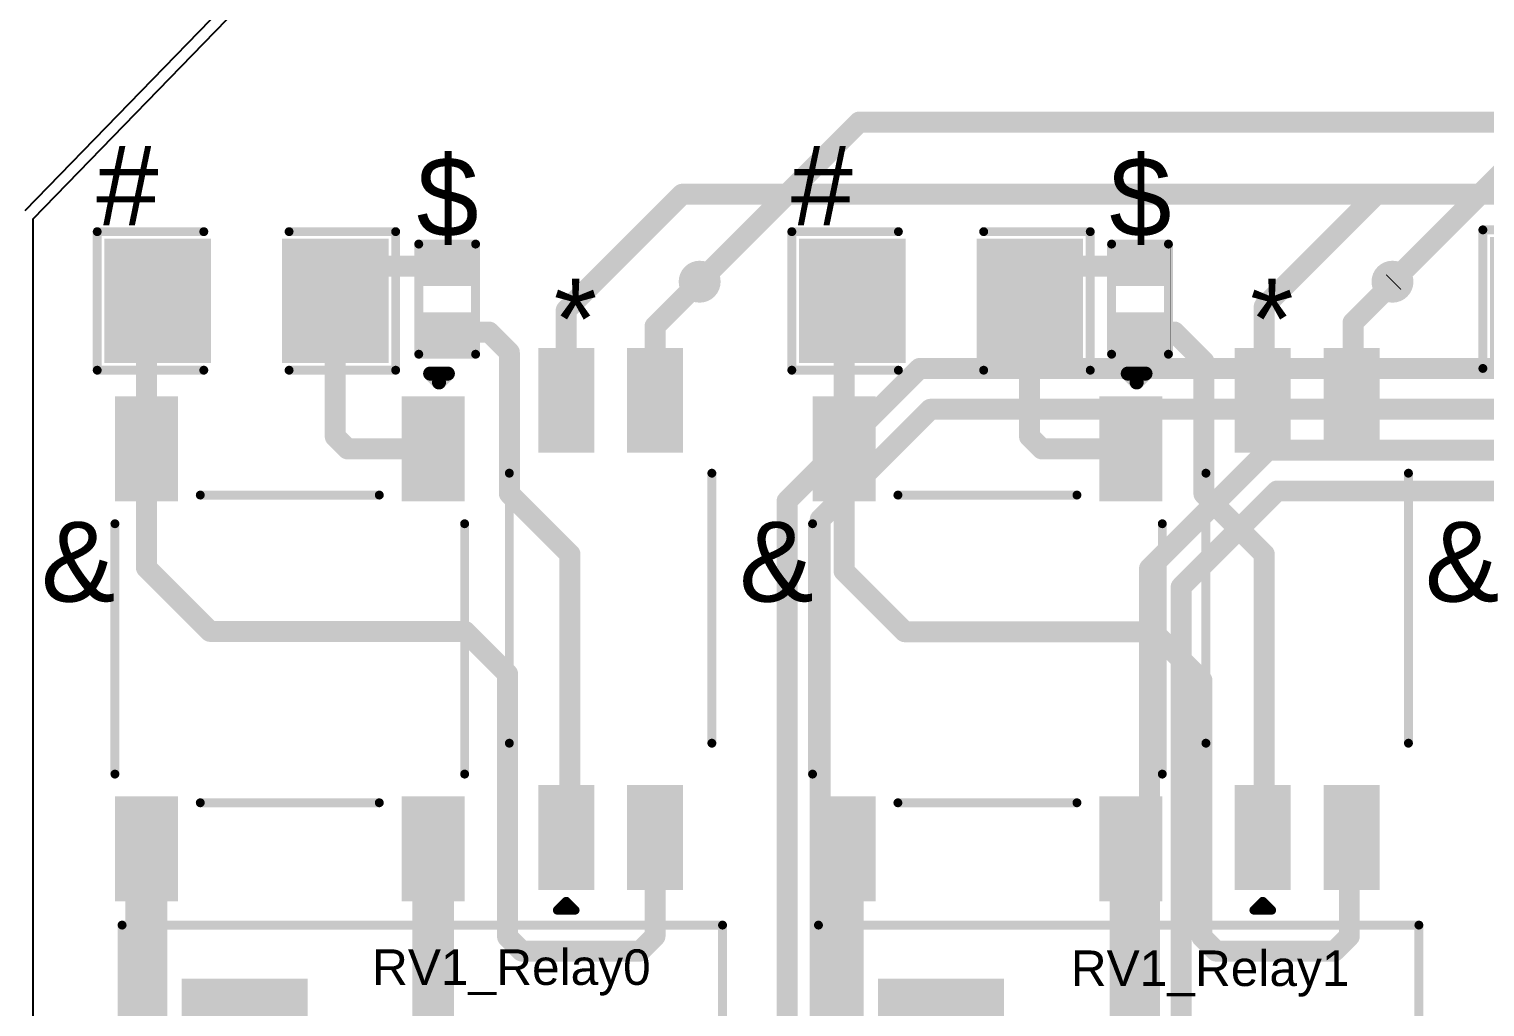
# Model space of a CAD drawing. Header units: millimetres. Extents: x -0.15 to 3.79, y -0.54 to 3.26.
# Drawn here: x 0.633 to 1.452, y 0.262 to 0.812 of the extents above; entities that cross this region are included whole.
import ezdxf

# ---------------------------------------------------------------- set-up
doc = ezdxf.new("R2010")
doc.units = ezdxf.units.MM
doc.header["$MEASUREMENT"] = 0
for name, color, linetype in [('BottomLayer', 5, 'Continuous'), ('BottomSolder', 6, 'Continuous'), ('MultiLayer', 9, 'Continuous'), ('PadHoleLayer', 156, 'Continuous'), ('TopLayer', 1, 'Continuous'), ('TopOverlay', 2, 'Continuous'), ('TopPaste', 8, 'Continuous'), ('TopSolder', 216, 'Continuous'), ('ViaHoleLayer', 16, 'Continuous')]:
    doc.layers.add(name, color=color, linetype=linetype)
doc.styles.add('Arial', font='', dxfattribs={"height": 0.2})
doc.styles.get('Arial').set_extended_font_data('Arial')

# ---------------------------------------------------------------- blocks, each defined once
blk = doc.blocks.new('ERZ_V07D680_10')
at = {"layer": 'BottomLayer'}
blk.add_hatch(color=5, dxfattribs=at).paths.add_polyline_path([(-0.13543, 0.0748), (-0.06457, 0.0748), (-0.06457, 0.00394), (-0.13543, 0.00394)])
h = blk.add_hatch(color=5, dxfattribs=at)
edge = h.paths.add_edge_path()
edge.add_arc((0.1, -0.03937), 0.03543, 0, 360)
at = {"layer": 'BottomSolder'}
h = blk.add_hatch(color=6, dxfattribs=at)
edge = h.paths.add_edge_path()
edge.add_arc((-0.1, 0.03937), 0.01575, 0, 360)
h = blk.add_hatch(color=6, dxfattribs=at)
edge = h.paths.add_edge_path()
edge.add_arc((0.1, -0.03937), 0.01575, 0, 360)
at = {"layer": 'MultiLayer'}
blk.add_hatch(color=9, dxfattribs=at).paths.add_polyline_path([(-0.13543, 0.0748), (-0.06457, 0.0748), (-0.06457, 0.00394), (-0.13543, 0.00394)])
h = blk.add_hatch(color=9, dxfattribs=at)
edge = h.paths.add_edge_path()
edge.add_arc((0.1, -0.03937), 0.03543, 0, 360)
at = {"layer": 'PadHoleLayer'}
h = blk.add_hatch(color=156, dxfattribs=at)
edge = h.paths.add_edge_path()
edge.add_arc((-0.1, 0.03937), 0.01575, 0, 360)
h = blk.add_hatch(color=156, dxfattribs=at)
edge = h.paths.add_edge_path()
edge.add_arc((0.1, -0.03937), 0.01575, 0, 360)
at = {"layer": 'TopLayer'}
blk.add_hatch(color=1, dxfattribs=at).paths.add_polyline_path([(-0.13543, 0.0748), (-0.06457, 0.0748), (-0.06457, 0.00394), (-0.13543, 0.00394)])
h = blk.add_hatch(color=1, dxfattribs=at)
edge = h.paths.add_edge_path()
edge.add_arc((0.1, -0.03937), 0.03543, 0, 360)
at = {"layer": 'TopSolder'}
h = blk.add_hatch(color=216, dxfattribs=at)
edge = h.paths.add_edge_path()
edge.add_arc((-0.1, 0.03937), 0.01575, 0, 360)
h = blk.add_hatch(color=216, dxfattribs=at)
edge = h.paths.add_edge_path()
edge.add_arc((0.1, -0.03937), 0.01575, 0, 360)
at = {"layer": 'TopOverlay', "const_width": 0.005}
for points in [[(-0.169, -0.104), (-0.169, 0.105)], [(-0.169, 0.105), (0.169, 0.105)], [(0.169, -0.104), (0.169, 0.105)], [(-0.169, -0.104), (0.169, -0.104)]]:
    blk.add_lwpolyline(points, dxfattribs=at)
at = {"layer": 'TopOverlay', "const_width": 0.0025}
for points in [[(-0.17025, 0.105, 1), (-0.16775, 0.105, 1)], [(-0.17025, 0.105, 1), (-0.16775, 0.105, 1)], [(0.16775, 0.105, 1), (0.17025, 0.105, 1)], [(0.16775, 0.105, 1), (0.17025, 0.105, 1)], [(-0.17025, -0.104, 1), (-0.16775, -0.104, 1)], [(-0.17025, -0.104, 1), (-0.16775, -0.104, 1)], [(0.16775, -0.104, 1), (0.17025, -0.104, 1)], [(0.16775, -0.104, 1), (0.17025, -0.104, 1)]]:
    blk.add_lwpolyline(points, format="xyb", close=True, dxfattribs=at)
blk = doc.blocks.new('ERZ_V07D680_11')
at = {"layer": 'BottomLayer'}
blk.add_hatch(color=5, dxfattribs=at).paths.add_polyline_path([(-0.13543, 0.0748), (-0.06457, 0.0748), (-0.06457, 0.00394), (-0.13543, 0.00394)])
h = blk.add_hatch(color=5, dxfattribs=at)
edge = h.paths.add_edge_path()
edge.add_arc((0.1, -0.03937), 0.03543, 0, 360)
at = {"layer": 'BottomSolder'}
h = blk.add_hatch(color=6, dxfattribs=at)
edge = h.paths.add_edge_path()
edge.add_arc((-0.1, 0.03937), 0.01575, 0, 360)
h = blk.add_hatch(color=6, dxfattribs=at)
edge = h.paths.add_edge_path()
edge.add_arc((0.1, -0.03937), 0.01575, 0, 360)
at = {"layer": 'MultiLayer'}
blk.add_hatch(color=9, dxfattribs=at).paths.add_polyline_path([(-0.13543, 0.0748), (-0.06457, 0.0748), (-0.06457, 0.00394), (-0.13543, 0.00394)])
h = blk.add_hatch(color=9, dxfattribs=at)
edge = h.paths.add_edge_path()
edge.add_arc((0.1, -0.03937), 0.03543, 0, 360)
at = {"layer": 'PadHoleLayer'}
h = blk.add_hatch(color=156, dxfattribs=at)
edge = h.paths.add_edge_path()
edge.add_arc((-0.1, 0.03937), 0.01575, 0, 360)
h = blk.add_hatch(color=156, dxfattribs=at)
edge = h.paths.add_edge_path()
edge.add_arc((0.1, -0.03937), 0.01575, 0, 360)
at = {"layer": 'TopLayer'}
blk.add_hatch(color=1, dxfattribs=at).paths.add_polyline_path([(-0.13543, 0.0748), (-0.06457, 0.0748), (-0.06457, 0.00394), (-0.13543, 0.00394)])
h = blk.add_hatch(color=1, dxfattribs=at)
edge = h.paths.add_edge_path()
edge.add_arc((0.1, -0.03937), 0.03543, 0, 360)
at = {"layer": 'TopSolder'}
h = blk.add_hatch(color=216, dxfattribs=at)
edge = h.paths.add_edge_path()
edge.add_arc((-0.1, 0.03937), 0.01575, 0, 360)
h = blk.add_hatch(color=216, dxfattribs=at)
edge = h.paths.add_edge_path()
edge.add_arc((0.1, -0.03937), 0.01575, 0, 360)
at = {"layer": 'TopOverlay', "const_width": 0.005}
for points in [[(-0.169, -0.104), (-0.169, 0.105)], [(-0.169, 0.105), (0.169, 0.105)], [(0.169, -0.104), (0.169, 0.105)], [(-0.169, -0.104), (0.169, -0.104)]]:
    blk.add_lwpolyline(points, dxfattribs=at)
at = {"layer": 'TopOverlay', "const_width": 0.0025}
for points in [[(-0.17025, 0.105, 1), (-0.16775, 0.105, 1)], [(-0.17025, 0.105, 1), (-0.16775, 0.105, 1)], [(0.16775, 0.105, 1), (0.17025, 0.105, 1)], [(0.16775, 0.105, 1), (0.17025, 0.105, 1)], [(-0.17025, -0.104, 1), (-0.16775, -0.104, 1)], [(-0.17025, -0.104, 1), (-0.16775, -0.104, 1)], [(0.16775, -0.104, 1), (0.17025, -0.104, 1)], [(0.16775, -0.104, 1), (0.17025, -0.104, 1)]]:
    blk.add_lwpolyline(points, format="xyb", close=True, dxfattribs=at)
blk = doc.blocks.new('C___1206_43')
at = {"layer": 'TopLayer'}
for points in [[(-0.08, 0.035), (-0.02, 0.035), (-0.02, -0.035), (-0.08, -0.035)], [(0.02, 0.035), (0.08, 0.035), (0.08, -0.035), (0.02, -0.035)]]:
    blk.add_hatch(color=1, dxfattribs=at).paths.add_polyline_path(points)
at = {"layer": 'TopPaste'}
for points in [[(-0.08, 0.035), (-0.02, 0.035), (-0.02, -0.035), (-0.08, -0.035)], [(0.02, 0.035), (0.08, 0.035), (0.08, -0.035), (0.02, -0.035)]]:
    blk.add_hatch(color=8, dxfattribs=at).paths.add_polyline_path(points)
at = {"layer": 'TopSolder'}
for points in [[(-0.08, 0.035), (-0.02, 0.035), (-0.02, -0.035), (-0.08, -0.035)], [(0.02, 0.035), (0.08, 0.035), (0.08, -0.035), (0.02, -0.035)]]:
    blk.add_hatch(color=216, dxfattribs=at).paths.add_polyline_path(points)
at = {"layer": 'TopOverlay', "const_width": 0.005}
for points in [[(-0.084, -0.039), (-0.084, 0.039)], [(-0.084, 0.039), (-0.024, 0.039)], [(0.024, 0.039), (0.084, 0.039)], [(0.084, -0.039), (0.084, 0.039)], [(-0.084, -0.039), (-0.024, -0.039)], [(0.024, -0.039), (0.084, -0.039)]]:
    blk.add_lwpolyline(points, dxfattribs=at)
at = {"layer": 'TopOverlay', "const_width": 0.0025}
for points in [[(-0.08525, 0.039, 1), (-0.08275, 0.039, 1)], [(-0.08525, 0.039, 1), (-0.08275, 0.039, 1)], [(-0.02525, 0.039, 1), (-0.02275, 0.039, 1)], [(0.02275, 0.039, 1), (0.02525, 0.039, 1)], [(0.08275, 0.039, 1), (0.08525, 0.039, 1)], [(0.08275, 0.039, 1), (0.08525, 0.039, 1)], [(-0.08525, -0.039, 1), (-0.08275, -0.039, 1)], [(-0.08525, -0.039, 1), (-0.08275, -0.039, 1)], [(-0.02525, -0.039, 1), (-0.02275, -0.039, 1)], [(0.02275, -0.039, 1), (0.02525, -0.039, 1)], [(0.08275, -0.039, 1), (0.08525, -0.039, 1)], [(0.08275, -0.039, 1), (0.08525, -0.039, 1)]]:
    blk.add_lwpolyline(points, format="xyb", close=True, dxfattribs=at)
blk = doc.blocks.new('C___1206_44')
at = {"layer": 'TopLayer'}
for points in [[(-0.08, 0.035), (-0.02, 0.035), (-0.02, -0.035), (-0.08, -0.035)], [(0.02, 0.035), (0.08, 0.035), (0.08, -0.035), (0.02, -0.035)]]:
    blk.add_hatch(color=1, dxfattribs=at).paths.add_polyline_path(points)
at = {"layer": 'TopPaste'}
for points in [[(-0.08, 0.035), (-0.02, 0.035), (-0.02, -0.035), (-0.08, -0.035)], [(0.02, 0.035), (0.08, 0.035), (0.08, -0.035), (0.02, -0.035)]]:
    blk.add_hatch(color=8, dxfattribs=at).paths.add_polyline_path(points)
at = {"layer": 'TopSolder'}
for points in [[(-0.08, 0.035), (-0.02, 0.035), (-0.02, -0.035), (-0.08, -0.035)], [(0.02, 0.035), (0.08, 0.035), (0.08, -0.035), (0.02, -0.035)]]:
    blk.add_hatch(color=216, dxfattribs=at).paths.add_polyline_path(points)
at = {"layer": 'TopOverlay', "const_width": 0.005}
for points in [[(-0.084, 0.039), (-0.024, 0.039)], [(-0.084, -0.039), (-0.084, 0.039)], [(0.024, 0.039), (0.084, 0.039)], [(0.084, -0.039), (0.084, 0.039)], [(-0.084, -0.039), (-0.024, -0.039)], [(0.024, -0.039), (0.084, -0.039)]]:
    blk.add_lwpolyline(points, dxfattribs=at)
at = {"layer": 'TopOverlay', "const_width": 0.0025}
for points in [[(-0.08525, 0.039, 1), (-0.08275, 0.039, 1)], [(-0.08525, 0.039, 1), (-0.08275, 0.039, 1)], [(-0.02525, 0.039, 1), (-0.02275, 0.039, 1)], [(0.02275, 0.039, 1), (0.02525, 0.039, 1)], [(0.08275, 0.039, 1), (0.08525, 0.039, 1)], [(0.08275, 0.039, 1), (0.08525, 0.039, 1)], [(-0.08525, -0.039, 1), (-0.08275, -0.039, 1)], [(-0.08525, -0.039, 1), (-0.08275, -0.039, 1)], [(-0.02525, -0.039, 1), (-0.02275, -0.039, 1)], [(0.02275, -0.039, 1), (0.02525, -0.039, 1)], [(0.08275, -0.039, 1), (0.08525, -0.039, 1)], [(0.08275, -0.039, 1), (0.08525, -0.039, 1)]]:
    blk.add_lwpolyline(points, format="xyb", close=True, dxfattribs=at)
blk = doc.blocks.new('C___1206_45')
at = {"layer": 'TopLayer'}
for points in [[(-0.08, 0.035), (-0.02, 0.035), (-0.02, -0.035), (-0.08, -0.035)], [(0.02, 0.035), (0.08, 0.035), (0.08, -0.035), (0.02, -0.035)]]:
    blk.add_hatch(color=1, dxfattribs=at).paths.add_polyline_path(points)
at = {"layer": 'TopPaste'}
for points in [[(-0.08, 0.035), (-0.02, 0.035), (-0.02, -0.035), (-0.08, -0.035)], [(0.02, 0.035), (0.08, 0.035), (0.08, -0.035), (0.02, -0.035)]]:
    blk.add_hatch(color=8, dxfattribs=at).paths.add_polyline_path(points)
at = {"layer": 'TopSolder'}
for points in [[(-0.08, 0.035), (-0.02, 0.035), (-0.02, -0.035), (-0.08, -0.035)], [(0.02, 0.035), (0.08, 0.035), (0.08, -0.035), (0.02, -0.035)]]:
    blk.add_hatch(color=216, dxfattribs=at).paths.add_polyline_path(points)
at = {"layer": 'TopOverlay', "const_width": 0.005}
for points in [[(-0.084, -0.039), (-0.084, 0.039)], [(-0.084, 0.039), (-0.024, 0.039)], [(0.024, 0.039), (0.084, 0.039)], [(0.084, -0.039), (0.084, 0.039)], [(-0.084, -0.039), (-0.024, -0.039)], [(0.024, -0.039), (0.084, -0.039)]]:
    blk.add_lwpolyline(points, dxfattribs=at)
at = {"layer": 'TopOverlay', "const_width": 0.0025}
for points in [[(-0.08525, 0.039, 1), (-0.08275, 0.039, 1)], [(-0.08525, 0.039, 1), (-0.08275, 0.039, 1)], [(-0.02525, 0.039, 1), (-0.02275, 0.039, 1)], [(0.02275, 0.039, 1), (0.02525, 0.039, 1)], [(0.08275, 0.039, 1), (0.08525, 0.039, 1)], [(0.08275, 0.039, 1), (0.08525, 0.039, 1)], [(-0.08525, -0.039, 1), (-0.08275, -0.039, 1)], [(-0.08525, -0.039, 1), (-0.08275, -0.039, 1)], [(-0.02525, -0.039, 1), (-0.02275, -0.039, 1)], [(0.02275, -0.039, 1), (0.02525, -0.039, 1)], [(0.08275, -0.039, 1), (0.08525, -0.039, 1)], [(0.08275, -0.039, 1), (0.08525, -0.039, 1)]]:
    blk.add_lwpolyline(points, format="xyb", close=True, dxfattribs=at)
blk = doc.blocks.new('SOP_4_1_27_________B____2_6___64')
at = {"layer": 'TopLayer'}
for points in [[(-0.15256, 0.04075), (-0.0935, 0.04075), (-0.0935, 0.00925), (-0.15256, 0.00925)], [(0.0935, 0.04075), (0.15256, 0.04075), (0.15256, 0.00925), (0.0935, 0.00925)], [(0.0935, 0.04075), (0.15256, 0.04075), (0.15256, 0.00925), (0.0935, 0.00925)], [(-0.15256, -0.00925), (-0.0935, -0.00925), (-0.0935, -0.04075), (-0.15256, -0.04075)], [(0.0935, -0.00925), (0.15256, -0.00925), (0.15256, -0.04075), (0.0935, -0.04075)]]:
    blk.add_hatch(color=1, dxfattribs=at).paths.add_polyline_path(points)
at = {"layer": 'TopPaste'}
for points in [[(-0.15256, 0.04075), (-0.0935, 0.04075), (-0.0935, 0.00925), (-0.15256, 0.00925)], [(0.0935, 0.04075), (0.15256, 0.04075), (0.15256, 0.00925), (0.0935, 0.00925)], [(0.0935, 0.04075), (0.15256, 0.04075), (0.15256, 0.00925), (0.0935, 0.00925)], [(-0.15256, -0.00925), (-0.0935, -0.00925), (-0.0935, -0.04075), (-0.15256, -0.04075)], [(0.0935, -0.00925), (0.15256, -0.00925), (0.15256, -0.04075), (0.0935, -0.04075)]]:
    blk.add_hatch(color=8, dxfattribs=at).paths.add_polyline_path(points)
at = {"layer": 'TopSolder'}
for points in [[(-0.15256, 0.04075), (-0.0935, 0.04075), (-0.0935, 0.00925), (-0.15256, 0.00925)], [(0.0935, 0.04075), (0.15256, 0.04075), (0.15256, 0.00925), (0.0935, 0.00925)], [(0.0935, 0.04075), (0.15256, 0.04075), (0.15256, 0.00925), (0.0935, 0.00925)], [(-0.15256, -0.00925), (-0.0935, -0.00925), (-0.0935, -0.04075), (-0.15256, -0.04075)], [(0.0935, -0.00925), (0.15256, -0.00925), (0.15256, -0.04075), (0.0935, -0.04075)]]:
    blk.add_hatch(color=216, dxfattribs=at).paths.add_polyline_path(points)
at = {"layer": 'TopOverlay', "const_width": 0.005}
for points in [[(-0.07, 0.057), (0.082, 0.057)], [(-0.164, 0.03), (-0.164, 0.02)], [(-0.164, 0.03), (-0.159, 0.025)], [(-0.159, 0.025), (-0.164, 0.02)], [(-0.07, -0.057), (0.082, -0.057)]]:
    blk.add_lwpolyline(points, dxfattribs=at)
at = {"layer": 'TopOverlay', "const_width": 0.0025}
for points in [[(-0.07125, 0.057, 1), (-0.06875, 0.057, 1)], [(0.08075, 0.057, 1), (0.08325, 0.057, 1)], [(-0.16525, 0.03, 1), (-0.16275, 0.03, 1)], [(-0.16525, 0.03, 1), (-0.16275, 0.03, 1)], [(-0.16025, 0.025, 1), (-0.15775, 0.025, 1)], [(-0.16025, 0.025, 1), (-0.15775, 0.025, 1)], [(-0.16525, 0.02, 1), (-0.16275, 0.02, 1)], [(-0.16525, 0.02, 1), (-0.16275, 0.02, 1)], [(-0.07125, -0.057, 1), (-0.06875, -0.057, 1)], [(0.08075, -0.057, 1), (0.08325, -0.057, 1)]]:
    blk.add_lwpolyline(points, format="xyb", close=True, dxfattribs=at)
blk = doc.blocks.new('SOP_4_1_27_________B____2_6___65')
at = {"layer": 'TopLayer'}
for points in [[(-0.15256, 0.04075), (-0.0935, 0.04075), (-0.0935, 0.00925), (-0.15256, 0.00925)], [(0.0935, 0.04075), (0.15256, 0.04075), (0.15256, 0.00925), (0.0935, 0.00925)], [(0.0935, 0.04075), (0.15256, 0.04075), (0.15256, 0.00925), (0.0935, 0.00925)], [(-0.15256, -0.00925), (-0.0935, -0.00925), (-0.0935, -0.04075), (-0.15256, -0.04075)], [(0.0935, -0.00925), (0.15256, -0.00925), (0.15256, -0.04075), (0.0935, -0.04075)]]:
    blk.add_hatch(color=1, dxfattribs=at).paths.add_polyline_path(points)
at = {"layer": 'TopPaste'}
for points in [[(-0.15256, 0.04075), (-0.0935, 0.04075), (-0.0935, 0.00925), (-0.15256, 0.00925)], [(0.0935, 0.04075), (0.15256, 0.04075), (0.15256, 0.00925), (0.0935, 0.00925)], [(0.0935, 0.04075), (0.15256, 0.04075), (0.15256, 0.00925), (0.0935, 0.00925)], [(-0.15256, -0.00925), (-0.0935, -0.00925), (-0.0935, -0.04075), (-0.15256, -0.04075)], [(0.0935, -0.00925), (0.15256, -0.00925), (0.15256, -0.04075), (0.0935, -0.04075)]]:
    blk.add_hatch(color=8, dxfattribs=at).paths.add_polyline_path(points)
at = {"layer": 'TopSolder'}
for points in [[(-0.15256, 0.04075), (-0.0935, 0.04075), (-0.0935, 0.00925), (-0.15256, 0.00925)], [(0.0935, 0.04075), (0.15256, 0.04075), (0.15256, 0.00925), (0.0935, 0.00925)], [(0.0935, 0.04075), (0.15256, 0.04075), (0.15256, 0.00925), (0.0935, 0.00925)], [(-0.15256, -0.00925), (-0.0935, -0.00925), (-0.0935, -0.04075), (-0.15256, -0.04075)], [(0.0935, -0.00925), (0.15256, -0.00925), (0.15256, -0.04075), (0.0935, -0.04075)]]:
    blk.add_hatch(color=216, dxfattribs=at).paths.add_polyline_path(points)
at = {"layer": 'TopOverlay', "const_width": 0.005}
for points in [[(-0.07, 0.057), (0.082, 0.057)], [(-0.164, 0.03), (-0.159, 0.025)], [(-0.164, 0.03), (-0.164, 0.02)], [(-0.159, 0.025), (-0.164, 0.02)], [(-0.07, -0.057), (0.082, -0.057)]]:
    blk.add_lwpolyline(points, dxfattribs=at)
at = {"layer": 'TopOverlay', "const_width": 0.0025}
for points in [[(-0.07125, 0.057, 1), (-0.06875, 0.057, 1)], [(0.08075, 0.057, 1), (0.08325, 0.057, 1)], [(-0.16525, 0.03, 1), (-0.16275, 0.03, 1)], [(-0.16525, 0.03, 1), (-0.16275, 0.03, 1)], [(-0.16025, 0.025, 1), (-0.15775, 0.025, 1)], [(-0.16025, 0.025, 1), (-0.15775, 0.025, 1)], [(-0.16525, 0.02, 1), (-0.16275, 0.02, 1)], [(-0.16525, 0.02, 1), (-0.16275, 0.02, 1)], [(-0.07125, -0.057, 1), (-0.06875, -0.057, 1)], [(0.08075, -0.057, 1), (0.08325, -0.057, 1)]]:
    blk.add_lwpolyline(points, format="xyb", close=True, dxfattribs=at)
blk = doc.blocks.new('R___0402_102')
at = {"layer": 'TopLayer'}
for points in [[(-0.0275, -0.0125), (-0.0275, 0.0125), (-0.0095, 0.0125), (-0.0095, -0.0125)], [(0.0095, -0.0125), (0.0095, 0.0125), (0.0275, 0.0125), (0.0275, -0.0125)]]:
    blk.add_hatch(color=1, dxfattribs=at).paths.add_polyline_path(points)
at = {"layer": 'TopPaste'}
for points in [[(-0.0275, -0.0125), (-0.0275, 0.0125), (-0.0095, 0.0125), (-0.0095, -0.0125)], [(0.0095, -0.0125), (0.0095, 0.0125), (0.0275, 0.0125), (0.0275, -0.0125)]]:
    blk.add_hatch(color=8, dxfattribs=at).paths.add_polyline_path(points)
at = {"layer": 'TopSolder'}
for points in [[(-0.02967, -0.01467), (-0.02967, 0.01467), (-0.00733, 0.01467), (-0.00733, -0.01467)], [(0.00733, -0.01467), (0.00733, 0.01467), (0.02967, 0.01467), (0.02967, -0.01467)]]:
    blk.add_hatch(color=216, dxfattribs=at).paths.add_polyline_path(points)
at = {"layer": 'TopOverlay'}
for points, const_width in [([(-0.031, 0.016), (0.031, 0.016)], 0.005), ([(-0.031, 0.016), (-0.031, -0.016)], 0.005), ([(0.031, 0.016), (0.031, -0.016)], 0.005), ([(-0.031, -0.016), (0.031, -0.016)], 0.005), ([(-0.032, -0.017), (0.032, -0.017)], 0.000127)]:
    blk.add_lwpolyline(points, dxfattribs=dict(at, const_width=const_width))
for points, const_width in [([(-0.03225, 0.016, 1), (-0.02975, 0.016, 1)], 0.0025), ([(-0.03225, 0.016, 1), (-0.02975, 0.016, 1)], 0.0025), ([(0.02975, 0.016, 1), (0.03225, 0.016, 1)], 0.0025), ([(0.02975, 0.016, 1), (0.03225, 0.016, 1)], 0.0025), ([(-0.03225, -0.016, 1), (-0.02975, -0.016, 1)], 0.0025), ([(-0.03225, -0.016, 1), (-0.02975, -0.016, 1)], 0.0025), ([(0.02975, -0.016, 1), (0.03225, -0.016, 1)], 0.0025), ([(0.02975, -0.016, 1), (0.03225, -0.016, 1)], 0.0025), ([(-0.03203, -0.017, 1), (-0.03197, -0.017, 1)], 0.0000635), ([(0.03197, -0.017, 1), (0.03203, -0.017, 1)], 0.0000635)]:
    blk.add_lwpolyline(points, format="xyb", close=True, dxfattribs=dict(at, const_width=const_width))
blk = doc.blocks.new('R___0402_103')
at = {"layer": 'TopLayer'}
for points in [[(-0.0275, -0.0125), (-0.0275, 0.0125), (-0.0095, 0.0125), (-0.0095, -0.0125)], [(0.0095, -0.0125), (0.0095, 0.0125), (0.0275, 0.0125), (0.0275, -0.0125)]]:
    blk.add_hatch(color=1, dxfattribs=at).paths.add_polyline_path(points)
at = {"layer": 'TopPaste'}
for points in [[(-0.0275, -0.0125), (-0.0275, 0.0125), (-0.0095, 0.0125), (-0.0095, -0.0125)], [(0.0095, -0.0125), (0.0095, 0.0125), (0.0275, 0.0125), (0.0275, -0.0125)]]:
    blk.add_hatch(color=8, dxfattribs=at).paths.add_polyline_path(points)
at = {"layer": 'TopSolder'}
for points in [[(-0.02967, -0.01467), (-0.02967, 0.01467), (-0.00733, 0.01467), (-0.00733, -0.01467)], [(0.00733, -0.01467), (0.00733, 0.01467), (0.02967, 0.01467), (0.02967, -0.01467)]]:
    blk.add_hatch(color=216, dxfattribs=at).paths.add_polyline_path(points)
at = {"layer": 'TopOverlay'}
for points, const_width in [([(-0.031, 0.016), (-0.031, -0.016)], 0.005), ([(-0.031, 0.016), (0.031, 0.016)], 0.005), ([(0.031, 0.016), (0.031, -0.016)], 0.005), ([(-0.031, -0.016), (0.031, -0.016)], 0.005), ([(-0.032, -0.017), (0.032, -0.017)], 0.000127)]:
    blk.add_lwpolyline(points, dxfattribs=dict(at, const_width=const_width))
for points, const_width in [([(-0.03225, 0.016, 1), (-0.02975, 0.016, 1)], 0.0025), ([(-0.03225, 0.016, 1), (-0.02975, 0.016, 1)], 0.0025), ([(0.02975, 0.016, 1), (0.03225, 0.016, 1)], 0.0025), ([(0.02975, 0.016, 1), (0.03225, 0.016, 1)], 0.0025), ([(-0.03225, -0.016, 1), (-0.02975, -0.016, 1)], 0.0025), ([(-0.03225, -0.016, 1), (-0.02975, -0.016, 1)], 0.0025), ([(0.02975, -0.016, 1), (0.03225, -0.016, 1)], 0.0025), ([(0.02975, -0.016, 1), (0.03225, -0.016, 1)], 0.0025), ([(-0.03203, -0.017, 1), (-0.03197, -0.017, 1)], 0.0000635), ([(0.03197, -0.017, 1), (0.03203, -0.017, 1)], 0.0000635)]:
    blk.add_lwpolyline(points, format="xyb", close=True, dxfattribs=dict(at, const_width=const_width))
blk = doc.blocks.new('ABS_186')
at = {"layer": 'TopLayer'}
for points in [[(-0.14213, 0.09843), (-0.08307, 0.09843), (-0.08307, 0.06299), (-0.14213, 0.06299)], [(0.08307, 0.09843), (0.14213, 0.09843), (0.14213, 0.06299), (0.08307, 0.06299)], [(-0.14213, -0.06299), (-0.08307, -0.06299), (-0.08307, -0.09843), (-0.14213, -0.09843)], [(0.08307, -0.06299), (0.14213, -0.06299), (0.14213, -0.09843), (0.08307, -0.09843)]]:
    blk.add_hatch(color=1, dxfattribs=at).paths.add_polyline_path(points)
at = {"layer": 'TopPaste'}
for points in [[(-0.14213, 0.09843), (-0.08307, 0.09843), (-0.08307, 0.06299), (-0.14213, 0.06299)], [(0.08307, 0.09843), (0.14213, 0.09843), (0.14213, 0.06299), (0.08307, 0.06299)], [(-0.14213, -0.06299), (-0.08307, -0.06299), (-0.08307, -0.09843), (-0.14213, -0.09843)], [(0.08307, -0.06299), (0.14213, -0.06299), (0.14213, -0.09843), (0.08307, -0.09843)]]:
    blk.add_hatch(color=8, dxfattribs=at).paths.add_polyline_path(points)
at = {"layer": 'TopSolder'}
for points in [[(-0.14213, 0.09843), (-0.08307, 0.09843), (-0.08307, 0.06299), (-0.14213, 0.06299)], [(0.08307, 0.09843), (0.14213, 0.09843), (0.14213, 0.06299), (0.08307, 0.06299)], [(-0.14213, -0.06299), (-0.08307, -0.06299), (-0.08307, -0.09843), (-0.14213, -0.09843)], [(0.08307, -0.06299), (0.14213, -0.06299), (0.14213, -0.09843), (0.08307, -0.09843)]]:
    blk.add_hatch(color=216, dxfattribs=at).paths.add_polyline_path(points)
at = {"layer": 'TopOverlay'}
for points, const_width in [([(0.07047, 0.09843), (-0.07047, 0.09843)], 0.005), ([(-0.15, 0.084), (-0.155, 0.089)], 0.00787), ([(-0.155, 0.079), (-0.155, 0.089)], 0.00787), ([(-0.155, 0.079), (-0.15, 0.084)], 0.00787), ([(-0.08661, -0.05039), (-0.08661, 0.05039)], 0.005), ([(0.08661, -0.05039), (0.08661, 0.05039)], 0.005), ([(0.07047, -0.09843), (-0.07047, -0.09843)], 0.005)]:
    blk.add_lwpolyline(points, dxfattribs=dict(at, const_width=const_width))
for points, const_width in [([(-0.07172, 0.09843, 1), (-0.06922, 0.09843, 1)], 0.0025), ([(0.06922, 0.09843, 1), (0.07172, 0.09843, 1)], 0.0025), ([(-0.15697, 0.089, 1), (-0.15303, 0.089, 1)], 0.00394), ([(-0.15697, 0.089, 1), (-0.15303, 0.089, 1)], 0.00394), ([(-0.15697, 0.079, 1), (-0.15303, 0.079, 1)], 0.00394), ([(-0.15697, 0.079, 1), (-0.15303, 0.079, 1)], 0.00394), ([(-0.15197, 0.084, 1), (-0.14803, 0.084, 1)], 0.00394), ([(-0.15197, 0.084, 1), (-0.14803, 0.084, 1)], 0.00394), ([(-0.08786, 0.05039, 1), (-0.08536, 0.05039, 1)], 0.0025), ([(0.08536, 0.05039, 1), (0.08786, 0.05039, 1)], 0.0025), ([(-0.08786, -0.05039, 1), (-0.08536, -0.05039, 1)], 0.0025), ([(0.08536, -0.05039, 1), (0.08786, -0.05039, 1)], 0.0025), ([(-0.07172, -0.09843, 1), (-0.06922, -0.09843, 1)], 0.0025), ([(0.06922, -0.09843, 1), (0.07172, -0.09843, 1)], 0.0025)]:
    blk.add_lwpolyline(points, format="xyb", close=True, dxfattribs=dict(at, const_width=const_width))
blk = doc.blocks.new('ABS_187')
at = {"layer": 'TopLayer'}
for points in [[(-0.14213, 0.09843), (-0.08307, 0.09843), (-0.08307, 0.06299), (-0.14213, 0.06299)], [(0.08307, 0.09843), (0.14213, 0.09843), (0.14213, 0.06299), (0.08307, 0.06299)], [(-0.14213, -0.06299), (-0.08307, -0.06299), (-0.08307, -0.09843), (-0.14213, -0.09843)], [(0.08307, -0.06299), (0.14213, -0.06299), (0.14213, -0.09843), (0.08307, -0.09843)]]:
    blk.add_hatch(color=1, dxfattribs=at).paths.add_polyline_path(points)
at = {"layer": 'TopPaste'}
for points in [[(-0.14213, 0.09843), (-0.08307, 0.09843), (-0.08307, 0.06299), (-0.14213, 0.06299)], [(0.08307, 0.09843), (0.14213, 0.09843), (0.14213, 0.06299), (0.08307, 0.06299)], [(-0.14213, -0.06299), (-0.08307, -0.06299), (-0.08307, -0.09843), (-0.14213, -0.09843)], [(0.08307, -0.06299), (0.14213, -0.06299), (0.14213, -0.09843), (0.08307, -0.09843)]]:
    blk.add_hatch(color=8, dxfattribs=at).paths.add_polyline_path(points)
at = {"layer": 'TopSolder'}
for points in [[(-0.14213, 0.09843), (-0.08307, 0.09843), (-0.08307, 0.06299), (-0.14213, 0.06299)], [(0.08307, 0.09843), (0.14213, 0.09843), (0.14213, 0.06299), (0.08307, 0.06299)], [(-0.14213, -0.06299), (-0.08307, -0.06299), (-0.08307, -0.09843), (-0.14213, -0.09843)], [(0.08307, -0.06299), (0.14213, -0.06299), (0.14213, -0.09843), (0.08307, -0.09843)]]:
    blk.add_hatch(color=216, dxfattribs=at).paths.add_polyline_path(points)
at = {"layer": 'TopOverlay'}
for points, const_width in [([(0.07047, 0.09843), (-0.07047, 0.09843)], 0.005), ([(-0.15, 0.084), (-0.155, 0.089)], 0.00787), ([(-0.155, 0.079), (-0.155, 0.089)], 0.00787), ([(-0.155, 0.079), (-0.15, 0.084)], 0.00787), ([(-0.08661, -0.05039), (-0.08661, 0.05039)], 0.005), ([(0.08661, -0.05039), (0.08661, 0.05039)], 0.005), ([(0.07047, -0.09843), (-0.07047, -0.09843)], 0.005)]:
    blk.add_lwpolyline(points, dxfattribs=dict(at, const_width=const_width))
for points, const_width in [([(-0.07172, 0.09843, 1), (-0.06922, 0.09843, 1)], 0.0025), ([(0.06922, 0.09843, 1), (0.07172, 0.09843, 1)], 0.0025), ([(-0.15697, 0.089, 1), (-0.15303, 0.089, 1)], 0.00394), ([(-0.15697, 0.089, 1), (-0.15303, 0.089, 1)], 0.00394), ([(-0.15697, 0.079, 1), (-0.15303, 0.079, 1)], 0.00394), ([(-0.15697, 0.079, 1), (-0.15303, 0.079, 1)], 0.00394), ([(-0.15197, 0.084, 1), (-0.14803, 0.084, 1)], 0.00394), ([(-0.15197, 0.084, 1), (-0.14803, 0.084, 1)], 0.00394), ([(-0.08786, 0.05039, 1), (-0.08536, 0.05039, 1)], 0.0025), ([(0.08536, 0.05039, 1), (0.08786, 0.05039, 1)], 0.0025), ([(-0.08786, -0.05039, 1), (-0.08536, -0.05039, 1)], 0.0025), ([(0.08536, -0.05039, 1), (0.08786, -0.05039, 1)], 0.0025), ([(-0.07172, -0.09843, 1), (-0.06922, -0.09843, 1)], 0.0025), ([(0.06922, -0.09843, 1), (0.07172, -0.09843, 1)], 0.0025)]:
    blk.add_lwpolyline(points, format="xyb", close=True, dxfattribs=dict(at, const_width=const_width))

msp = doc.modelspace()

# ---------------------------------------------------------------- hatches: boundary and pattern name
at = {"layer": 'BottomLayer'}
h = msp.add_hatch(color=5, dxfattribs=at)
edge = h.paths.add_edge_path()
edge.add_arc((1.01012, 0.66983), 0.01181, 0, 360)
h = msp.add_hatch(color=5, dxfattribs=at)
edge = h.paths.add_edge_path()
edge.add_arc((1.40012, 0.66983), 0.01181, 0, 360)
at = {"layer": 'BottomSolder'}
h = msp.add_hatch(color=6, dxfattribs=at)
edge = h.paths.add_edge_path()
edge.add_arc((1.01012, 0.66983), 0.00591, 0, 360)
h = msp.add_hatch(color=6, dxfattribs=at)
edge = h.paths.add_edge_path()
edge.add_arc((1.40012, 0.66983), 0.00591, 0, 360)
at = {"layer": 'TopLayer'}
h = msp.add_hatch(color=1, dxfattribs=at)
edge = h.paths.add_edge_path()
edge.add_arc((1.01012, 0.66983), 0.01181, 0, 360)
h = msp.add_hatch(color=1, dxfattribs=at)
edge = h.paths.add_edge_path()
edge.add_arc((1.40012, 0.66983), 0.01181, 0, 360)
at = {"layer": 'TopSolder'}
h = msp.add_hatch(color=216, dxfattribs=at)
edge = h.paths.add_edge_path()
edge.add_arc((1.01012, 0.66983), 0.00591, 0, 360)
h = msp.add_hatch(color=216, dxfattribs=at)
edge = h.paths.add_edge_path()
edge.add_arc((1.40012, 0.66983), 0.00591, 0, 360)
at = {"layer": 'ViaHoleLayer'}
h = msp.add_hatch(color=16, dxfattribs=at)
edge = h.paths.add_edge_path()
edge.add_arc((1.01012, 0.66983), 0.00591, 0, 360)
h = msp.add_hatch(color=16, dxfattribs=at)
edge = h.paths.add_edge_path()
edge.add_arc((1.40012, 0.66983), 0.00591, 0, 360)

# ---------------------------------------------------------------- linework, layer by layer
at = {"layer": 'BottomLayer'}
for p, q in [((0.7918, 0.87608), (0.63034, 0.70972)), ((0.635, 0.7052), (0.79829, 0.87345)), ((0.635, -0.52265), (0.635, 0.7052))]:
    msp.add_line(p, q, dxfattribs=at)
at = {"layer": 'BottomLayer', "const_width": 0.01181}
for points in [[(1.01012, 0.66983), (1.1, 0.75971)], [(1.1, 0.75971), (2.51071, 0.75971)], [(1.40012, 0.66983), (1.46965, 0.73935)], [(1.05933, 0.54633), (1.134, 0.621)], [(1.134, 0.621), (2.576, 0.621)], [(1.078, 0.536), (1.14, 0.598)], [(1.14, 0.598), (2.591, 0.598)], [(1.26336, 0.50836), (1.33, 0.575)], [(1.33, 0.575), (2.629, 0.575)], [(1.28117, 0.49797), (1.3352, 0.552)], [(1.3352, 0.552), (2.643, 0.552)], [(1.05933, 0.19533), (1.05933, 0.54633)], [(1.078, 0.186), (1.078, 0.536)], [(1.26336, 0.03925), (1.26336, 0.50836)], [(1.28117, 0.04083), (1.28117, 0.49797)]]:
    msp.add_lwpolyline(points, dxfattribs=at)
at = {"layer": 'BottomLayer', "const_width": 0.00591}
for points in [[(1.09705, 0.75971, 1), (1.10295, 0.75971, 1)], [(1.09705, 0.75971, 1), (1.10295, 0.75971, 1)], [(1.00717, 0.66983, 1), (1.01307, 0.66983, 1)], [(1.39717, 0.66983, 1), (1.40307, 0.66983, 1)], [(1.13105, 0.621, 1), (1.13695, 0.621, 1)], [(1.13105, 0.621, 1), (1.13695, 0.621, 1)], [(1.13705, 0.598, 1), (1.14295, 0.598, 1)], [(1.13705, 0.598, 1), (1.14295, 0.598, 1)], [(1.32705, 0.575, 1), (1.33295, 0.575, 1)], [(1.32705, 0.575, 1), (1.33295, 0.575, 1)], [(1.33225, 0.552, 1), (1.33816, 0.552, 1)], [(1.33225, 0.552, 1), (1.33816, 0.552, 1)], [(1.05638, 0.54633, 1), (1.06228, 0.54633, 1)], [(1.05638, 0.54633, 1), (1.06228, 0.54633, 1)], [(1.07505, 0.536, 1), (1.08095, 0.536, 1)], [(1.07505, 0.536, 1), (1.08095, 0.536, 1)], [(1.26041, 0.50836, 1), (1.26631, 0.50836, 1)], [(1.26041, 0.50836, 1), (1.26631, 0.50836, 1)], [(1.27822, 0.49797, 1), (1.28412, 0.49797, 1)], [(1.27822, 0.49797, 1), (1.28412, 0.49797, 1)]]:
    msp.add_lwpolyline(points, format="xyb", close=True, dxfattribs=at)
at = {"layer": 'TopLayer'}
for p, q in [((0.7918, 0.87608), (0.63034, 0.70972)), ((0.635, 0.7052), (0.79829, 0.87345)), ((0.635, -0.52265), (0.635, 0.7052))]:
    msp.add_line(p, q, dxfattribs=at)
for points, const_width in [([(0.935, 0.65376), (1.00028, 0.71904)], 0.01181), ([(1.00028, 0.71904), (1.39111, 0.71904)], 0.01181), ([(1.32795, 0.65588), (1.39111, 0.71904)], 0.01181), ([(1.39111, 0.71904), (2.51831, 0.71904)], 0.01181), ([(0.805, 0.659), (0.8245, 0.6785)], 0.01181), ([(0.8245, 0.6785), (0.868, 0.6785)], 0.01181), ([(1.19583, 0.659), (1.21533, 0.6785)], 0.01181), ([(1.21533, 0.6785), (1.25883, 0.6785)], 0.01181), ([(0.985, 0.64471), (1.01012, 0.66983)], 0.01181), ([(1.37795, 0.64682), (1.40053, 0.66941)], 0.01181), ([(1.40053, 0.66941), (1.40095, 0.66983)], 0.01181), ([(0.69869, 0.65269), (0.705, 0.659)], 0.01181), ([(0.805, 0.58262), (0.805, 0.659)], 0.01181), ([(1.0914, 0.6544), (1.096, 0.659)], 0.01181), ([(1.19583, 0.58262), (1.19583, 0.659)], 0.01181), ([(0.69869, 0.50881), (0.69869, 0.65269)], 0.01181), ([(0.935, 0.60306), (0.935, 0.65376)], 0.01181), ([(1.0914, 0.50693), (1.0914, 0.6544)], 0.01181), ([(1.32795, 0.60306), (1.32795, 0.65588)], 0.01181), ([(0.868, 0.6415), (0.8915, 0.6415)], 0.01181), ([(0.8915, 0.6415), (0.903, 0.63)], 0.01181), ([(0.985, 0.60306), (0.985, 0.64471)], 0.01181), ([(1.258, 0.6415), (1.27733, 0.6415)], 0.01181), ([(1.27733, 0.6415), (1.294, 0.62483)], 0.01181), ([(1.37795, 0.58157), (1.37795, 0.64682)], 0.01181), ([(0.903, 0.55057), (0.903, 0.63)], 0.01181), ([(1.294, 0.5504), (1.294, 0.62483)], 0.01181), ([(0.93711, 0.58157), (0.93711, 0.60306)], 0.01181), ([(0.805, 0.58262), (0.81192, 0.5757)], 0.01181), ([(1.19583, 0.58262), (1.20275, 0.5757)], 0.01181), ([(0.81192, 0.5757), (0.86011, 0.5757)], 0.01181), ([(1.20275, 0.5757), (1.25282, 0.5757)], 0.01181), ([(0.903, 0.55057), (0.93711, 0.51645)], 0.01181), ([(1.294, 0.5504), (1.32795, 0.51645)], 0.01181), ([(0.93711, 0.3355), (0.93711, 0.51645)], 0.01181), ([(1.32795, 0.3355), (1.32795, 0.51645)], 0.01181), ([(0.69869, 0.50881), (0.73453, 0.47298)], 0.01181), ([(1.0914, 0.50693), (1.12555, 0.47279)], 0.01181), ([(0.73453, 0.47298), (0.87802, 0.47298)], 0.01181), ([(0.87802, 0.47298), (0.902, 0.449)], 0.01181), ([(1.12555, 0.47279), (1.26555, 0.47279)], 0.01181), ([(1.26555, 0.47279), (1.29283, 0.44551)], 0.01181), ([(0.902, 0.301), (0.902, 0.449)], 0.01181), ([(1.29283, 0.301), (1.29283, 0.44551)], 0.01181), ([(0.69869, 0.18831), (0.69869, 0.3505)], 0.02362), ([(0.86011, 0.19712), (0.86011, 0.3505)], 0.02362), ([(1.09069, 0.19094), (1.09069, 0.35313)], 0.02362), ([(1.25282, 0.19318), (1.25282, 0.3505)], 0.02362), ([(0.985, 0.33339), (0.98711, 0.3355)], 0.01181), ([(0.985, 0.30139), (0.985, 0.33339)], 0.01181), ([(1.37583, 0.30139), (1.37583, 0.33339)], 0.01181), ([(0.902, 0.301), (0.91, 0.293)], 0.01181), ([(0.97661, 0.293), (0.985, 0.30139)], 0.01181), ([(1.29283, 0.301), (1.30083, 0.293)], 0.01181), ([(1.36744, 0.293), (1.37583, 0.30139)], 0.01181), ([(0.91, 0.293), (0.97661, 0.293)], 0.01181), ([(1.30083, 0.293), (1.36744, 0.293)], 0.01181)]:
    msp.add_lwpolyline(points, dxfattribs=dict(at, const_width=const_width))
for points, const_width in [([(0.99732, 0.71904, 1), (1.00323, 0.71904, 1)], 0.00591), ([(0.99732, 0.71904, 1), (1.00323, 0.71904, 1)], 0.00591), ([(1.38816, 0.71904, 1), (1.39406, 0.71904, 1)], 0.00591), ([(1.38816, 0.71904, 1), (1.39406, 0.71904, 1)], 0.00591), ([(1.38816, 0.71904, 1), (1.39406, 0.71904, 1)], 0.00591), ([(0.82155, 0.6785, 1), (0.82745, 0.6785, 1)], 0.00591), ([(0.82155, 0.6785, 1), (0.82745, 0.6785, 1)], 0.00591), ([(0.86505, 0.6785, 1), (0.87095, 0.6785, 1)], 0.00591), ([(1.21238, 0.6785, 1), (1.21829, 0.6785, 1)], 0.00591), ([(1.21238, 0.6785, 1), (1.21829, 0.6785, 1)], 0.00591), ([(1.25588, 0.6785, 1), (1.26179, 0.6785, 1)], 0.00591), ([(1.00717, 0.66983, 1), (1.01307, 0.66983, 1)], 0.00591), ([(1.39758, 0.66941, 1), (1.40349, 0.66941, 1)], 0.00591), ([(1.39758, 0.66941, 1), (1.40349, 0.66941, 1)], 0.00591), ([(1.398, 0.66983, 1), (1.4039, 0.66983, 1)], 0.00591), ([(0.70205, 0.659, 1), (0.70795, 0.659, 1)], 0.00591), ([(0.80205, 0.659, 1), (0.80795, 0.659, 1)], 0.00591), ([(0.80205, 0.659, 1), (0.80795, 0.659, 1)], 0.00591), ([(1.09305, 0.659, 1), (1.09895, 0.659, 1)], 0.00591), ([(1.19288, 0.659, 1), (1.19879, 0.659, 1)], 0.00591), ([(1.19288, 0.659, 1), (1.19879, 0.659, 1)], 0.00591), ([(0.69574, 0.65269, 1), (0.70165, 0.65269, 1)], 0.00591), ([(0.69574, 0.65269, 1), (0.70165, 0.65269, 1)], 0.00591), ([(0.93205, 0.65376, 1), (0.93795, 0.65376, 1)], 0.00591), ([(0.93205, 0.65376, 1), (0.93795, 0.65376, 1)], 0.00591), ([(1.08845, 0.6544, 1), (1.09436, 0.6544, 1)], 0.00591), ([(1.08845, 0.6544, 1), (1.09436, 0.6544, 1)], 0.00591), ([(1.32499, 0.65588, 1), (1.3309, 0.65588, 1)], 0.00591), ([(1.32499, 0.65588, 1), (1.3309, 0.65588, 1)], 0.00591), ([(0.86505, 0.6415, 1), (0.87095, 0.6415, 1)], 0.00591), ([(0.88855, 0.6415, 1), (0.89445, 0.6415, 1)], 0.00591), ([(0.88855, 0.6415, 1), (0.89445, 0.6415, 1)], 0.00591), ([(0.98205, 0.64471, 1), (0.98795, 0.64471, 1)], 0.00591), ([(0.98205, 0.64471, 1), (0.98795, 0.64471, 1)], 0.00591), ([(1.25505, 0.6415, 1), (1.26095, 0.6415, 1)], 0.00591), ([(1.27438, 0.6415, 1), (1.28029, 0.6415, 1)], 0.00591), ([(1.27438, 0.6415, 1), (1.28029, 0.6415, 1)], 0.00591), ([(1.37499, 0.64682, 1), (1.3809, 0.64682, 1)], 0.00591), ([(1.37499, 0.64682, 1), (1.3809, 0.64682, 1)], 0.00591), ([(0.90005, 0.63, 1), (0.90595, 0.63, 1)], 0.00591), ([(0.90005, 0.63, 1), (0.90595, 0.63, 1)], 0.00591), ([(1.29105, 0.62483, 1), (1.29695, 0.62483, 1)], 0.00591), ([(1.29105, 0.62483, 1), (1.29695, 0.62483, 1)], 0.00591), ([(0.93205, 0.60306, 1), (0.93795, 0.60306, 1)], 0.00591), ([(0.93416, 0.60306, 1), (0.94006, 0.60306, 1)], 0.00591), ([(0.98205, 0.60306, 1), (0.98795, 0.60306, 1)], 0.00591), ([(1.32499, 0.60306, 1), (1.3309, 0.60306, 1)], 0.00591), ([(0.80205, 0.58262, 1), (0.80795, 0.58262, 1)], 0.00591), ([(0.80205, 0.58262, 1), (0.80795, 0.58262, 1)], 0.00591), ([(0.93416, 0.58157, 1), (0.94006, 0.58157, 1)], 0.00591), ([(1.19288, 0.58262, 1), (1.19879, 0.58262, 1)], 0.00591), ([(1.19288, 0.58262, 1), (1.19879, 0.58262, 1)], 0.00591), ([(1.37499, 0.58157, 1), (1.3809, 0.58157, 1)], 0.00591), ([(0.80897, 0.5757, 1), (0.81487, 0.5757, 1)], 0.00591), ([(0.80897, 0.5757, 1), (0.81487, 0.5757, 1)], 0.00591), ([(0.85716, 0.5757, 1), (0.86306, 0.5757, 1)], 0.00591), ([(1.1998, 0.5757, 1), (1.2057, 0.5757, 1)], 0.00591), ([(1.1998, 0.5757, 1), (1.2057, 0.5757, 1)], 0.00591), ([(1.24987, 0.5757, 1), (1.25577, 0.5757, 1)], 0.00591), ([(0.90005, 0.55057, 1), (0.90595, 0.55057, 1)], 0.00591), ([(0.90005, 0.55057, 1), (0.90595, 0.55057, 1)], 0.00591), ([(1.29105, 0.5504, 1), (1.29695, 0.5504, 1)], 0.00591), ([(1.29105, 0.5504, 1), (1.29695, 0.5504, 1)], 0.00591), ([(0.93416, 0.51645, 1), (0.94006, 0.51645, 1)], 0.00591), ([(0.93416, 0.51645, 1), (0.94006, 0.51645, 1)], 0.00591), ([(1.32499, 0.51645, 1), (1.3309, 0.51645, 1)], 0.00591), ([(1.32499, 0.51645, 1), (1.3309, 0.51645, 1)], 0.00591), ([(0.69574, 0.50881, 1), (0.70165, 0.50881, 1)], 0.00591), ([(0.69574, 0.50881, 1), (0.70165, 0.50881, 1)], 0.00591), ([(1.08845, 0.50693, 1), (1.09436, 0.50693, 1)], 0.00591), ([(1.08845, 0.50693, 1), (1.09436, 0.50693, 1)], 0.00591), ([(0.73157, 0.47298, 1), (0.73748, 0.47298, 1)], 0.00591), ([(0.73157, 0.47298, 1), (0.73748, 0.47298, 1)], 0.00591), ([(0.87507, 0.47298, 1), (0.88098, 0.47298, 1)], 0.00591), ([(0.87507, 0.47298, 1), (0.88098, 0.47298, 1)], 0.00591), ([(1.1226, 0.47279, 1), (1.1285, 0.47279, 1)], 0.00591), ([(1.1226, 0.47279, 1), (1.1285, 0.47279, 1)], 0.00591), ([(1.2626, 0.47279, 1), (1.26851, 0.47279, 1)], 0.00591), ([(1.2626, 0.47279, 1), (1.26851, 0.47279, 1)], 0.00591), ([(0.89905, 0.449, 1), (0.90495, 0.449, 1)], 0.00591), ([(0.89905, 0.449, 1), (0.90495, 0.449, 1)], 0.00591), ([(1.28988, 0.44551, 1), (1.29579, 0.44551, 1)], 0.00591), ([(1.28988, 0.44551, 1), (1.29579, 0.44551, 1)], 0.00591), ([(0.69279, 0.3505, 1), (0.7046, 0.3505, 1)], 0.01181), ([(0.85421, 0.3505, 1), (0.86602, 0.3505, 1)], 0.01181), ([(1.08479, 0.35313, 1), (1.0966, 0.35313, 1)], 0.01181), ([(1.24692, 0.3505, 1), (1.25873, 0.3505, 1)], 0.01181), ([(0.93416, 0.3355, 1), (0.94006, 0.3355, 1)], 0.00591), ([(0.98205, 0.33339, 1), (0.98795, 0.33339, 1)], 0.00591), ([(0.98205, 0.33339, 1), (0.98795, 0.33339, 1)], 0.00591), ([(0.98416, 0.3355, 1), (0.99006, 0.3355, 1)], 0.00591), ([(1.32499, 0.3355, 1), (1.3309, 0.3355, 1)], 0.00591), ([(1.37288, 0.33339, 1), (1.37879, 0.33339, 1)], 0.00591), ([(0.89905, 0.301, 1), (0.90495, 0.301, 1)], 0.00591), ([(0.89905, 0.301, 1), (0.90495, 0.301, 1)], 0.00591), ([(0.98205, 0.30139, 1), (0.98795, 0.30139, 1)], 0.00591), ([(0.98205, 0.30139, 1), (0.98795, 0.30139, 1)], 0.00591), ([(1.28988, 0.301, 1), (1.29579, 0.301, 1)], 0.00591), ([(1.28988, 0.301, 1), (1.29579, 0.301, 1)], 0.00591), ([(1.37288, 0.30139, 1), (1.37879, 0.30139, 1)], 0.00591), ([(1.37288, 0.30139, 1), (1.37879, 0.30139, 1)], 0.00591), ([(0.90705, 0.293, 1), (0.91295, 0.293, 1)], 0.00591), ([(0.90705, 0.293, 1), (0.91295, 0.293, 1)], 0.00591), ([(0.97366, 0.293, 1), (0.97956, 0.293, 1)], 0.00591), ([(0.97366, 0.293, 1), (0.97956, 0.293, 1)], 0.00591), ([(1.29788, 0.293, 1), (1.30379, 0.293, 1)], 0.00591), ([(1.29788, 0.293, 1), (1.30379, 0.293, 1)], 0.00591), ([(1.36449, 0.293, 1), (1.37039, 0.293, 1)], 0.00591), ([(1.36449, 0.293, 1), (1.37039, 0.293, 1)], 0.00591)]:
    msp.add_lwpolyline(points, format="xyb", close=True, dxfattribs=dict(at, const_width=const_width))

# ---------------------------------------------------------------- block references
for name, p in [('C___1206_45', (0.755, 0.659)), ('C___1206_44', (1.146, 0.659)), ('C___1206_43', (1.535, 0.66)), ('ERZ_V07D680_11', (0.854, 0.20263)), ('ERZ_V07D680_10', (1.246, 0.20263))]:
    msp.add_blockref(name, p)
for name, p, rotation in [('R___0402_103', (0.868, 0.66), 90), ('R___0402_102', (1.258, 0.66), 90), ('SOP_4_1_27_________B____2_6___65', (0.96, 0.48003), 90), ('SOP_4_1_27_________B____2_6___64', (1.35211, 0.48003), 90), ('ABS_187', (0.7794, 0.4631), 270), ('ABS_186', (1.17211, 0.4631), 270)]:
    msp.add_blockref(name, p, dxfattribs=dict(rotation=rotation))

# ---------------------------------------------------------------- texts
at = {"layer": 'TopOverlay', "style": 'Arial'}
for s, height, p in [('#', 0.045, (0.6705, 0.70148)), ('#', 0.045, (1.0615, 0.70148)), ('$', 0.045, (0.85075, 0.69504)), ('$', 0.045, (1.24075, 0.69504)), ('*', 0.045, (0.928, 0.62646)), ('*', 0.045, (1.32, 0.62646)), ('&', 0.045, (0.63937, 0.48975)), ('&', 0.045, (1.03237, 0.48975)), ('&', 0.045, (1.41837, 0.48975)), ('RV1_Relay0', 0.02, (0.8257, 0.27397)), ('RV1_Relay1', 0.02, (1.21903, 0.27334))]:
    msp.add_text(s, height=height, dxfattribs=at).set_placement(p)

doc.saveas('drawing.dxf')
